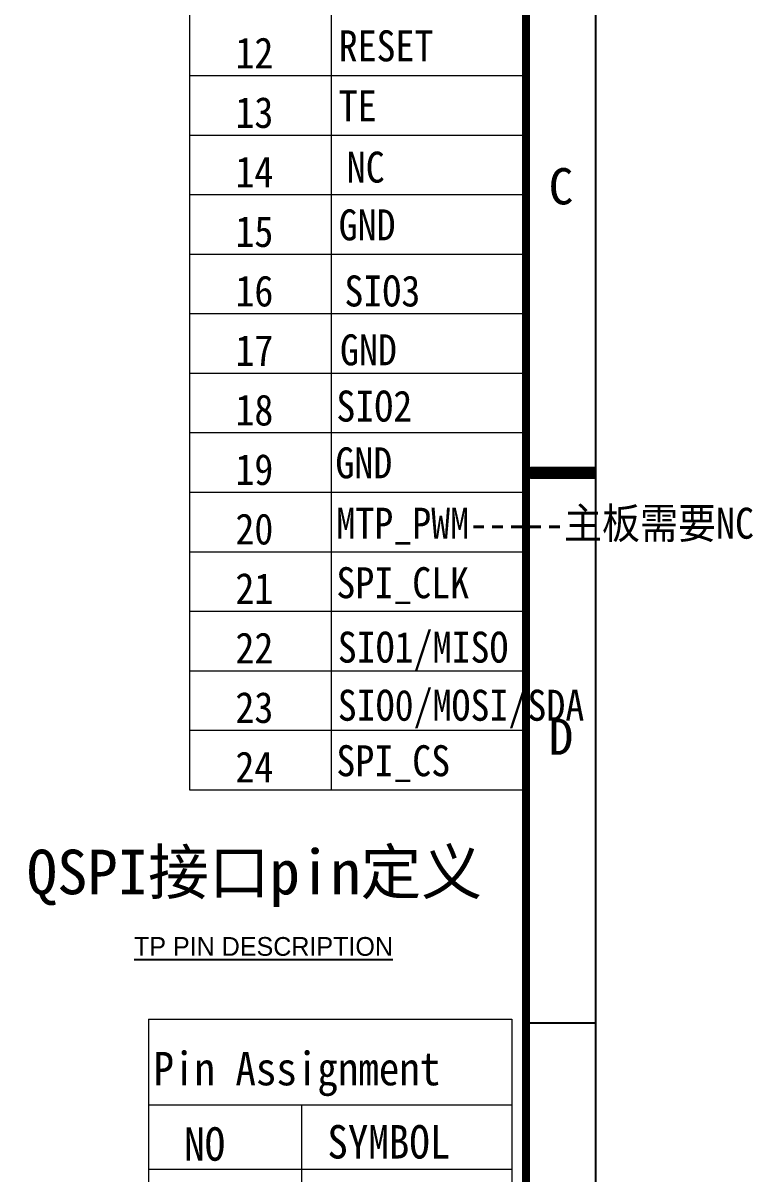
# Model space of a CAD drawing. Header units: millimetres. Extents: x 1387 to 2553, y -68 to 207.
# Drawn here: x 2509.4 to 2553.3, y -9.5 to 59.6 of the extents above; entities that cross this region are included whole.
import ezdxf

# ---------------------------------------------------------------- set-up
doc = ezdxf.new("R2010")
doc.units = ezdxf.units.MM
doc.linetypes.add('CENTER', pattern=[50.8, 31.75, -6.35, 6.35, -6.35])
doc.layers.add('DIM', color=3, linetype='Continuous')
doc.layers.add('标注', color=80, linetype='CENTER')
doc.styles.add('STYLE1', font='', dxfattribs={"width": 0.9})
doc.styles.add('宋体', font='')
doc.styles.get('STYLE1').set_extended_font_data('SimSun')
doc.styles.get('宋体').set_extended_font_data('SimSun')

# ---------------------------------------------------------------- blocks, each defined once
blk = doc.blocks.new('A$C304A0AA7')
at = {"layer": 'DIM', "lineweight": 0}
for p, q in [((-17.229, 0), (-17.229, -25.402)), ((-17.229, 0), (0, 0)), ((0, 0), (0, -25.402)), ((-17.229, -4.064), (0, -4.064)), ((-9.972, -4.064), (-9.972, -25.402)), ((-17.229, -25.402), (0, -25.402))]:
    blk.add_line(p, q, dxfattribs=at)
at = {"layer": 'DIM', "color": 1, "lineweight": 0}
for p, q in [((-17.229, -7.112), (0, -7.112)), ((-17.229, -10.161), (0, -10.161)), ((-17.229, -13.209), (0, -13.209)), ((-17.229, -16.257), (0, -16.257)), ((-17.229, -19.305), (0, -19.305)), ((-17.229, -22.353), (0, -22.353))]:
    blk.add_line(p, q, dxfattribs=at)
at = {"layer": 'DIM', "color": 1, "lineweight": 0, "style": 'STYLE1', "width": 0.9}
for s, height, p in [('Pin Assignment', 1.58692, (-16.996, -3.14)), ('NO', 1.5869, (-15.537, -6.717)), ('SYMBOL', 1.5869, (-8.746, -6.614)), ('TP_SCL', 1.5869, (-9.568, -9.414)), ('1', 1.587, (-14.879, -9.791)), ('TP_SDA', 1.5869, (-9.589, -12.502)), ('2', 1.587, (-14.879, -12.839)), ('TP_RST', 1.5869, (-9.589, -15.55)), ('3', 1.587, (-14.879, -15.887)), ('4', 1.587, (-14.879, -18.936)), ('TP_INT', 1.5869, (-9.589, -18.598)), ('GND', 1.5869, (-9.589, -21.646)), ('5', 1.587, (-14.879, -21.984)), ('6', 1.587, (-14.879, -25.032)), ('VDD3V3', 1.5869, (-9.589, -24.695))]:
    blk.add_text(s, height=height, dxfattribs=at).set_placement(p)

msp = doc.modelspace()

# ---------------------------------------------------------------- linework, layer by layer
for p, q in [((2539.613, 107.748, 2.434), (2539.613, 13.565, 2.434)), ((2543.805, -0.471, 2.434), (2539.613, -0.471, 2.434))]:
    msp.add_line(p, q)
at = {"elevation": 2.434}
msp.add_lwpolyline([(2264.278, 131.867), (2543.805, 131.867), (2543.805, -66.379), (2264.278, -66.379), (2264.278, 131.867)], dxfattribs=at)
at = {"color": 7, "linetype": 'Continuous', "const_width": 0.481, "elevation": 2.434}
msp.add_lwpolyline([(2268.471, -63.405), (2539.613, -63.405), (2539.613, 128.894), (2268.471, 128.894)], close=True, dxfattribs=at)
at = {"elevation": 2.434}
msp.add_lwpolyline([(2539.576, 32.613, 0, 3.781, 0), (2541.157, 32.613, 0.756, 0.756, 0), (2543.769, 32.613, 0.756, 0.756, 0)], format="xyseb", dxfattribs=at)
at = {"layer": 'DIM', "lineweight": 5}
for p, q in [((2519.397, 107.748, 2.434), (2519.397, 13.565, 2.434)), ((2527.912, 102.979, 2.434), (2527.912, 13.565, 2.434)), ((2519.397, 56.484, 2.434), (2539.613, 56.484, 2.434)), ((2519.397, 52.907, 2.434), (2539.613, 52.907, 2.434)), ((2519.397, 49.331, 2.434), (2539.613, 49.331, 2.434)), ((2519.397, 45.754, 2.434), (2539.613, 45.754, 2.434)), ((2519.397, 42.178, 2.434), (2539.613, 42.178, 2.434)), ((2519.397, 38.601, 2.434), (2539.613, 38.601, 2.434)), ((2519.397, 35.025, 2.434), (2539.613, 35.025, 2.434)), ((2519.397, 31.448, 2.434), (2539.613, 31.448, 2.434)), ((2519.397, 27.871, 2.434), (2539.613, 27.871, 2.434)), ((2519.397, 24.295, 2.434), (2539.613, 24.295, 2.434)), ((2519.397, 20.718, 2.434), (2539.613, 20.718, 2.434)), ((2519.397, 17.142, 2.434), (2539.613, 17.142, 2.434)), ((2519.397, 13.565, 2.434), (2539.613, 13.565, 2.434))]:
    msp.add_line(p, q, dxfattribs=at)

# ---------------------------------------------------------------- block references
at = {"xscale": 1.267200000000003, "yscale": 1.267199999999798, "zscale": 1.2672}
msp.add_blockref('A$C304A0AA7', (2538.768, -0.225, 2.434), dxfattribs=at)

# ---------------------------------------------------------------- texts
at = {"char_height": 2.181, "attachment_point": 1}
for s, insert, width in [('C', (2540.985, 50.926, 2.434), 8.68163), ('D', (2540.985, 17.841, 2.434), 11.09583)]:
    msp.add_mtext(s, dxfattribs=dict(at, insert=insert, width=width))
at = {"color": 2, "lineweight": -3, "insert": (2516.061, 4.707, 2.434), "char_height": 1.1264, "width": 18.39327, "attachment_point": 1}
msp.add_mtext('{\\f??|b0|i0|c0|p49;\\LTP PIN DESCRIPTION}', dxfattribs=at)
at = {"layer": 'DIM', "lineweight": 5, "style": 'STYLE1', "width": 0.9}
for s, height, p in [('RESET', 1.862, (2528.361, 57.344, 2.434)), ('12', 1.862, (2522.155, 56.918, 2.434)), ('TE', 1.862, (2528.361, 53.737, 2.434)), ('13', 1.862, (2522.155, 53.341, 2.434)), ('14', 1.862, (2522.155, 49.764, 2.434)), ('GND', 1.862, (2528.361, 46.584, 2.434)), ('15', 1.862, (2522.155, 46.188, 2.434)), ('16', 1.862, (2522.155, 42.611, 2.434)), ('SIO3', 1.862, (2528.708, 42.611, 2.434)), ('17', 1.862, (2522.155, 39.035, 2.434)), ('GND', 1.862, (2528.442, 39.073, 2.434)), ('SIO2', 1.862, (2528.225, 35.692, 2.434)), ('18', 1.862, (2522.155, 35.458, 2.434)), ('GND', 1.862, (2528.166, 32.281, 2.434)), ('19', 1.862, (2522.155, 31.882, 2.434)), ('20', 1.862, (2522.155, 28.305, 2.434)), ('21', 1.862, (2522.155, 24.729, 2.434)), ('SPI_CLK', 1.862, (2528.225, 25.075, 2.434)), ('22', 1.862, (2522.155, 21.152, 2.434)), ('SIO1/MISO', 1.862, (2528.308, 21.202, 2.434)), ('23', 1.862, (2522.155, 17.576, 2.434)), ('SIO0/MOSI/SDA', 1.86198, (2528.308, 17.709, 2.434)), ('SPI_CS', 1.862, (2528.225, 14.375, 2.434)), ('24', 1.862, (2522.155, 13.999, 2.434))]:
    msp.add_text(s, height=height, dxfattribs=at).set_placement(p)
at = {"layer": 'DIM', "color": 1, "lineweight": 5, "style": 'STYLE1', "width": 0.9}
msp.add_text('NC', height=1.862, dxfattribs=at).set_placement((2528.846, 50.055, 2.434))
at = {"layer": 'DIM', "color": 3, "lineweight": 5, "style": 'STYLE1', "width": 0.9}
msp.add_text('MTP_PWM-----主板需要NC', height=1.86198, dxfattribs=at).set_placement((2528.225, 28.651, 2.434))
at = {"layer": '标注', "color": 1, "style": '宋体'}
msp.add_text('QSPI接口pin定义', height=2.67868, dxfattribs=at).set_placement((2509.617, 7.28, 2.434))

doc.saveas('drawing.dxf')
